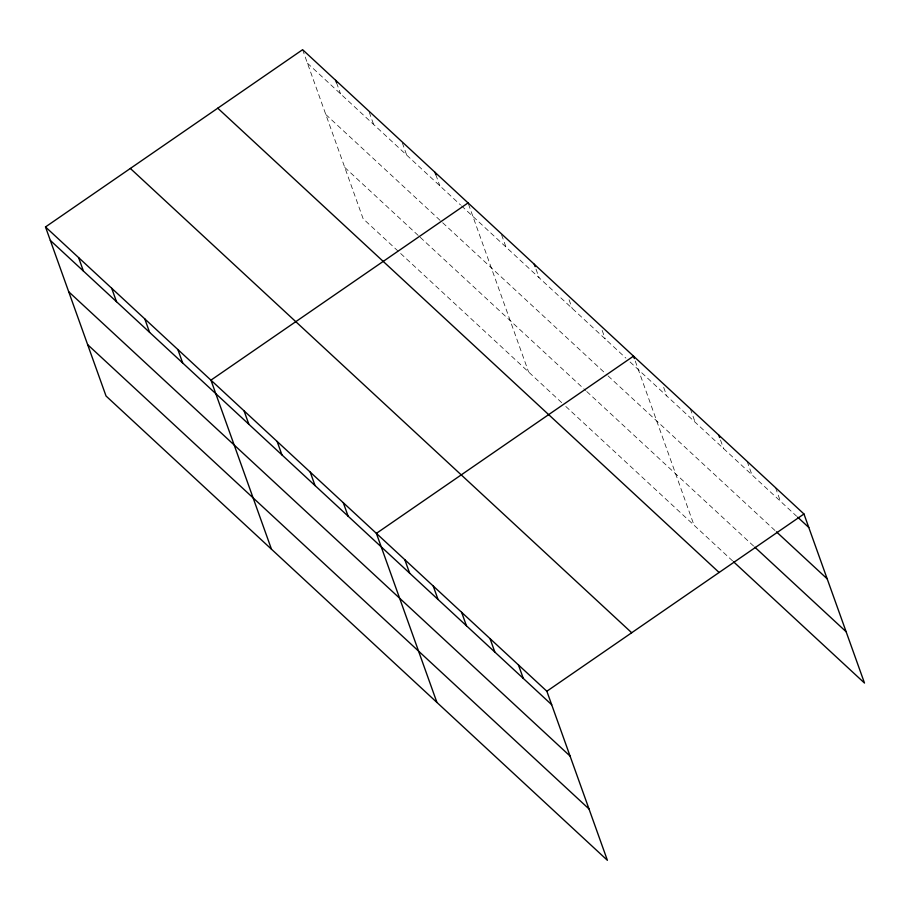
<?xml version="1.0" encoding="UTF-8"?>
<svg xmlns="http://www.w3.org/2000/svg" width="910" height="910" viewBox="0 0 910 910"><rect width="100%" height="100%" fill="white"/><g stroke="black" fill="none" stroke-linecap="round" stroke-linejoin="round"><path stroke-width="0.68" stroke-dasharray="4.55 3.41" d="M307.443 63.188L460.483 204.909M461.518 205.876L625.921 358.13M630.061 361.964L796.614 516.209M325.825 114.523L441.634 221.778M442.67 222.734L607.084 375M608.119 375.955L775.434 530.905M344.765 167.429L419.214 236.373M420.249 237.328L585.699 390.549M586.734 391.505L753.787 546.216M561.686 402.629L363.147 218.764L302.609 49.697M565.815 406.463L732.595 560.913M775.559 487.68L780.382 501.171M747.144 461.37L751.979 474.861M720.492 439.974L723.564 448.55M690.326 408.761L695.149 422.24M663.674 387.353L666.746 395.93M635.26 361.042L694.034 525.195M602.17 330.398L605.241 338.975M569.08 299.754L572.151 308.331M535.99 269.11L539.061 277.686M501.592 234.791L505.971 247.054M468.502 204.147L528.596 371.985M435.845 174.731L439.803 185.765M402.322 142.859L406.713 155.121M369.233 112.214L373.623 124.477M336.575 82.799L340.533 93.832"/><path stroke-width="1.36" d="M45.5 226.943L546.853 691.236L607.391 860.303L106.038 396.009L45.5 226.943L302.609 49.697L803.962 513.991L864.5 683.057L733.608 561.845M468.058 202.919L210.949 380.152L271.476 549.219M546.853 691.236L803.962 513.991M797.638 517.142L808.797 527.481M776.446 531.838L827.179 578.828M754.799 547.149L846.118 631.722M217.763 108.188L719.116 572.481M130.346 168.452L631.699 632.746M50.334 240.422L551.688 704.715M68.716 291.769L570.07 756.062M87.656 344.662L589.009 808.956M718.741 435.071L719.617 437.517M634.384 358.586L633.508 356.14L376.399 533.374L436.925 702.44M534.238 264.207L535.114 266.653M434.969 172.274L435.845 174.731M335.699 80.342L336.575 82.799M518.45 664.926L523.273 678.405M490.035 638.615L494.858 652.095M461.62 612.305L466.455 625.796M433.217 585.994L438.04 599.485M404.802 559.684L409.637 573.175M343.309 502.729L348.132 516.22M310.219 472.085L315.042 485.576M277.129 441.441L281.952 454.932M244.039 410.797L248.862 424.287M177.859 349.508L182.682 362.999M144.77 318.864L149.593 332.355M111.68 288.231L116.503 301.711M78.59 257.587L83.413 271.066"/></g></svg>
